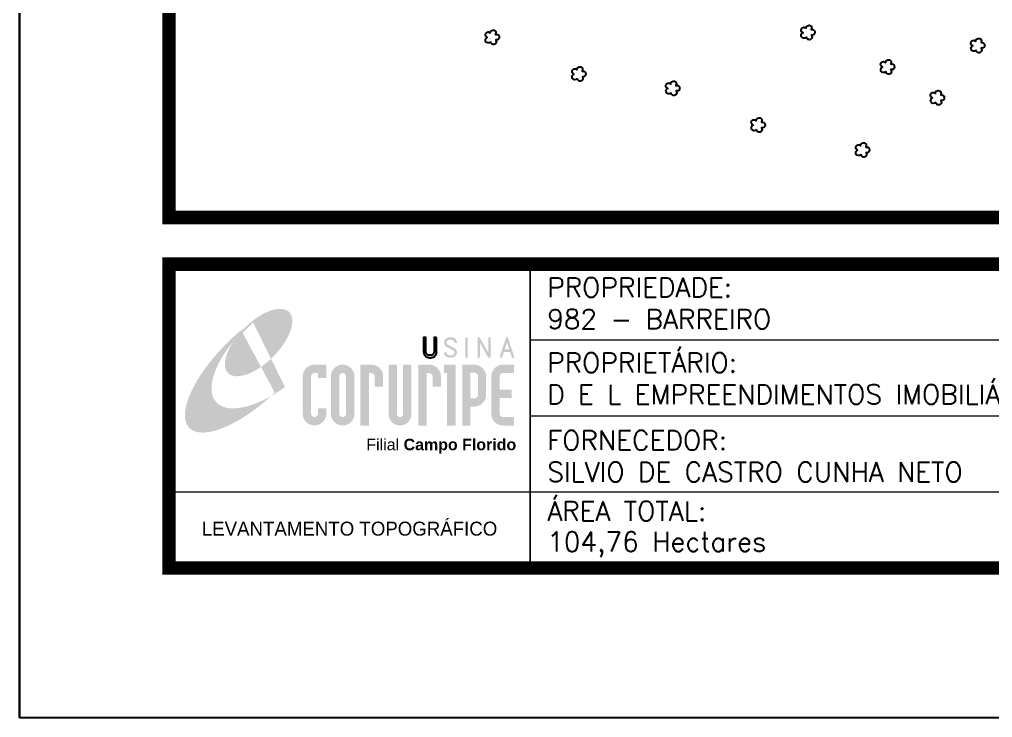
# Model space of a CAD drawing. Extents: x 742777 to 745927, y 7824687 to 7829142.
# Drawn here: x 742777 to 743754, y 7824687 to 7825387 of the extents above; entities that cross this region are included whole.
import ezdxf
from ezdxf.enums import TextEntityAlignment as Align

# ---------------------------------------------------------------- set-up
doc = ezdxf.new("R2010")
doc.units = 0
doc.header["$MEASUREMENT"] = 0
doc.linetypes.add('CONTINUO', pattern=[0])
doc.linetypes.add('LIN0', pattern=[0])
doc.layers.add('_SIMBOLO ARVORE', color=118, linetype='Continuous')
doc.layers.add('MARGEM', color=5, linetype='Continuous')
doc.styles.add('ARIAL', font='arial.ttf')
doc.styles.add('Simplex', font='simplex.shx')

# ---------------------------------------------------------------- blocks, each defined once
blk = doc.blocks.new('A$C78F83FB3')
at = {"layer": 'MARGEM'}
h = blk.add_hatch(color=20, dxfattribs=at)
edge = h.paths.add_edge_path()
edge.add_ellipse((19.49, 23.77), major_axis=(-6.68, -6.67), ratio=0.469426, start_angle=292.7328, end_angle=601.2579)
edge.add_ellipse((22.83, 22.05), major_axis=(12.64, 11.29), ratio=0.457614, start_angle=79.9069, end_angle=107.9139)
edge = h.paths.add_edge_path()
edge.add_ellipse((18.28, 18.7), major_axis=(13.95, 13.59), ratio=0.386848, start_angle=63.9612, end_angle=264.5993)
edge.add_ellipse((22.83, 22.05), major_axis=(12.64, 11.29), ratio=0.457614, start_angle=107.9139, end_angle=245.1182, ccw=False)
edge.add_ellipse((19.49, 23.77), major_axis=(-6.68, -6.67), ratio=0.469426, start_angle=241.2579, end_angle=292.7328, ccw=False)
for color, points in [(20, [(15.46, 26.12), (14.17, 24.81), (14.06, 24.24), (14.39, 23.97), (14.67, 24.54), (19.47, 29.32), (18.48, 28.66), (17.31, 27.78)]), (7, [(58.42, 24.9), (57.9, 24.9), (57.9, 21.73, -0.414214), (57.15, 20.98), (56.84, 20.98, -0.414214), (56.09, 21.73), (56.09, 24.9), (55.57, 24.9), (55.57, 21.73, 0.414214), (56.84, 20.46), (57.15, 20.46, 0.414214), (58.42, 21.73)]), (7, [(61.7, 24.9), (61.23, 24.9, 0.396318), (60.04, 23.78), (60.04, 23.72, 0.151912), (60.39, 22.97), (60.46, 22.92), (62.18, 22), (62.85, 21.83, 0.12407), (62.51, 22.42), (60.75, 23.36, -0.13192), (60.56, 23.77, -0.385578), (61.23, 24.37), (61.7, 24.37, -0.414214), (62.37, 23.7), (62.89, 23.7, 0.414214)]), (7, [(62.37, 23.7), (62.89, 23.7, 0.414214), (61.7, 24.9), (61.23, 24.9, 0.396318), (60.04, 23.78), (60.04, 23.72, 0.151912), (60.39, 22.97), (60.46, 22.92), (62.18, 22), (62.18, 22, -0.131921), (62.37, 21.59, -0.385578), (61.7, 20.98), (61.23, 20.98, -0.414214), (60.56, 21.65), (60.04, 21.65, 0.414214), (61.23, 20.46), (61.7, 20.46, 0.402546), (62.89, 21.61, 0.165292), (62.51, 22.42), (60.75, 23.36, -0.13192), (60.56, 23.77, -0.385578), (61.23, 24.37), (61.7, 24.37, -0.414214)]), (7, [(30.97, 12.46), (29.13, 12.46), (29.13, 8.21, 1), (34.29, 8.21), (34.29, 9.41), (32.45, 9.41), (32.45, 8.21, -1), (30.97, 8.21)])]:
    blk.add_hatch(color=color, dxfattribs=at).paths.add_polyline_path(points)
h = blk.add_hatch(color=7, dxfattribs=at)
h.paths.add_polyline_path([(65.24, 24.9), (64.72, 24.9), (64.72, 20.46), (65.24, 20.46)])
h.paths.add_polyline_path([(67.38, 20.46), (67.9, 20.46), (67.9, 23.74), (69.74, 20.46), (70.23, 20.46), (70.23, 24.9), (69.71, 24.9), (69.71, 21.58), (67.85, 24.9), (67.38, 24.9)])
h.paths.add_polyline_path([(72.17, 20.46), (72.72, 20.46), (73.14, 21.73), (74.49, 21.73), (74.9, 20.46), (75.45, 20.46), (74, 24.9), (73.62, 24.9)])
h.paths.add_polyline_path([(73.81, 23.8), (74.32, 22.25), (73.31, 22.25)], flags=16)
h = blk.add_hatch(color=7, dxfattribs=at)
h.paths.add_polyline_path([(31.71, 18.93, 0.414214), (29.13, 16.35), (29.13, 12.46), (30.97, 12.46), (30.97, 16.35, -0.414214), (31.71, 17.09), (32.45, 17.09), (32.45, 16.02), (34.29, 16.02), (34.29, 18.93)])
h.paths.add_polyline_path([(44.15, 17.09, -0.414214), (44.89, 16.35), (44.89, 14.1), (46.72, 14.1), (46.72, 16.17, 0.433937), (44.15, 18.93), (41.77, 18.93), (41.77, 12.46), (43.61, 12.46), (43.61, 17.09)])
h.paths.add_polyline_path([(43.61, 12.46), (41.77, 12.46), (41.77, 5.62), (43.61, 5.62)])
h.paths.add_polyline_path([(47.92, 12.46), (49.75, 12.46), (49.75, 18.93), (47.92, 18.93)])
h.paths.add_polyline_path([(52.91, 18.93), (51.08, 18.93), (51.08, 12.46), (52.91, 12.46)])
h.paths.add_polyline_path([(51.08, 8.12, -1), (49.75, 8.12), (49.75, 12.46), (47.92, 12.46), (47.92, 8.12, 1), (52.91, 8.12), (52.91, 12.46), (51.08, 12.46)])
h.paths.add_polyline_path([(54.41, 12.46), (56.25, 12.46), (56.25, 17.09), (56.79, 17.09, -0.414214), (57.53, 16.35), (57.53, 14.1), (59.36, 14.1), (59.36, 16.17, 0.433937), (56.79, 18.93), (54.41, 18.93)])
h.paths.add_polyline_path([(56.25, 12.46), (54.41, 12.46), (54.41, 5.62), (56.25, 5.62)])
h.paths.add_polyline_path([(60.73, 12.46), (62.58, 12.46), (62.58, 18.93), (60.02, 18.93), (60.02, 17.08), (60.73, 17.08)])
h.paths.add_polyline_path([(62.58, 12.46), (60.73, 12.46), (60.73, 5.62), (62.58, 5.62)])
h.paths.add_polyline_path([(64.06, 12.46), (65.82, 12.46), (65.82, 17.17), (66.66, 17.17, -0.450417), (67.48, 16.25), (67.48, 12.46), (69.24, 12.46, 0.002307), (69.24, 12.48, 0.005282), (69.23, 12.54, -0.000938), (69.23, 12.53), (69.23, 16.17, 0.433937), (66.66, 18.93), (64.06, 18.93)])
h.paths.add_polyline_path([(64.06, 5.62), (65.82, 5.62), (65.82, 9.77), (66.66, 9.77, 0.426056), (69.24, 12.46), (67.48, 12.46), (67.48, 12.45, -0.450417), (66.66, 11.53), (65.82, 11.53), (65.82, 12.46), (64.06, 12.46)])
h.paths.add_polyline_path([(70.37, 12.46), (74.87, 12.46), (74.87, 13.44), (72.21, 13.44), (72.21, 16.35, -0.414214), (72.95, 17.09), (75.38, 17.09), (75.38, 18.93), (72.95, 18.93, 0.414214), (70.37, 16.35)])
h.paths.add_polyline_path([(72.21, 11.62), (74.87, 11.62), (74.87, 12.46), (70.37, 12.46), (70.37, 8.21, 0.414214), (72.95, 5.62), (75.38, 5.62), (75.38, 7.47), (72.95, 7.47, -0.414214), (72.21, 8.21)])
h = blk.add_hatch(color=7, dxfattribs=at)
h.paths.add_polyline_path([(35.29, 16.35), (35.29, 8.21, 1), (40.46, 8.21, 0.016978), (40.45, 8.38), (40.45, 16.17, 0.433937), (37.88, 18.93), (37.87, 18.93, 0.41391)])
h.paths.add_polyline_path([(38.62, 16.35), (38.62, 8.21, -1), (37.13, 8.21), (37.13, 16.35, -1)], flags=16)
at = {"layer": 'MARGEM', "color": 7}
blk.add_lwpolyline([(58.42, 24.9), (57.9, 24.9), (57.9, 21.73, -0.414214), (57.15, 20.98), (56.84, 20.98, -0.414214), (56.09, 21.73), (56.09, 24.9), (55.57, 24.9), (55.57, 21.73, 0.414214), (56.84, 20.46), (57.15, 20.46, 0.414214), (58.42, 21.73), (58.42, 24.9)], format="xyb", close=True, dxfattribs=at)
at = {"layer": 'MARGEM', "color": 252, "insert": (43.05, 2.72), "char_height": 2.5, "attachment_point": 1, "style": 'ARIAL'}
blk.add_mtext_dynamic_manual_height_columns('Filial {\\fArial|b1|i0|c0|p34;Campo Florido}', width=33.0271, gutter_width=2.46, heights=[2.95], dxfattribs=at)

msp = doc.modelspace()

# ---------------------------------------------------------------- linework, layer by layer
at = {"layer": '_SIMBOLO ARVORE', "linetype": 'CONTINUO'}
for points in [[(743566.94, 7825369.76, 0), (743565.7, 7825368.71, 0), (743564.11, 7825368.53, 0), (743562.98, 7825368.97, 0), (743562.18, 7825369.75, 0), (743561.85, 7825370.65, 0), (743561.76, 7825371.98, 0), (743562.2, 7825372.82, 0), (743562.65, 7825373.45, 0), (743563.56, 7825374.06, 0), (743562.98, 7825374.25, 0), (743562.41, 7825374.72, 0), (743561.74, 7825375.78, 0), (743561.62, 7825377.04, 0), (743562.1, 7825378.36, 0), (743562.61, 7825378.83, 0), (743563.54, 7825379.4, 0), (743564.52, 7825379.53, 0), (743565.3, 7825379.42, 0), (743565.91, 7825379.13, 0), (743566.59, 7825378.53, 0), (743566.79, 7825379.68, 0), (743566.97, 7825380.14, 0), (743567.47, 7825380.78, 0), (743568.22, 7825381.06, 0), (743568.96, 7825381.38, 0), (743569.78, 7825381.46, 0), (743570.57, 7825381.35, 0), (743571.2, 7825381.01, 0), (743571.67, 7825380.5, 0), (743572.08, 7825379.69, 0), (743572.25, 7825378.78, 0), (743571.87, 7825377.17, 0), (743573, 7825377.18, 0), (743573.94, 7825376.96, 0), (743574.82, 7825376.26, 0), (743575.31, 7825375.7, 0), (743575.44, 7825373.48, 0), (743574.9, 7825372.48, 0), (743574.17, 7825371.82, 0), (743573.03, 7825371.51, 0), (743572.03, 7825371.6, 0), (743572.57, 7825369.53, 0), (743572.32, 7825368.64, 0), (743571.72, 7825367.79, 0), (743571.06, 7825367.27, 0), (743570.12, 7825367.04, 0), (743569.19, 7825367.09, 0), (743568.49, 7825367.29, 0), (743567.69, 7825368.08, 0), (743567.15, 7825368.79, 0), (743566.98, 7825369.86, 0)], [(743250.16, 7825365, 0), (743248.92, 7825363.95, 0), (743247.33, 7825363.77, 0), (743246.21, 7825364.21, 0), (743245.4, 7825364.99, 0), (743245.07, 7825365.89, 0), (743244.98, 7825367.22, 0), (743245.42, 7825368.06, 0), (743245.87, 7825368.69, 0), (743246.78, 7825369.3, 0), (743246.2, 7825369.49, 0), (743245.63, 7825369.96, 0), (743244.96, 7825371.02, 0), (743244.84, 7825372.28, 0), (743245.32, 7825373.6, 0), (743245.83, 7825374.07, 0), (743246.76, 7825374.64, 0), (743247.74, 7825374.77, 0), (743248.52, 7825374.66, 0), (743249.14, 7825374.37, 0), (743249.81, 7825373.77, 0), (743250.02, 7825374.92, 0), (743250.19, 7825375.38, 0), (743250.69, 7825376.02, 0), (743251.45, 7825376.3, 0), (743252.18, 7825376.62, 0), (743253.01, 7825376.7, 0), (743253.79, 7825376.59, 0), (743254.42, 7825376.25, 0), (743254.89, 7825375.74, 0), (743255.31, 7825374.93, 0), (743255.47, 7825374.02, 0), (743255.09, 7825372.41, 0), (743256.22, 7825372.42, 0), (743257.16, 7825372.2, 0), (743258.04, 7825371.5, 0), (743258.53, 7825370.94, 0), (743258.66, 7825368.72, 0), (743258.12, 7825367.72, 0), (743257.39, 7825367.06, 0), (743256.25, 7825366.75, 0), (743255.25, 7825366.84, 0), (743255.79, 7825364.76, 0), (743255.54, 7825363.88, 0), (743254.94, 7825363.03, 0), (743254.28, 7825362.51, 0), (743253.34, 7825362.28, 0), (743252.41, 7825362.33, 0), (743251.71, 7825362.53, 0), (743250.91, 7825363.32, 0), (743250.37, 7825364.03, 0), (743250.2, 7825365.1, 0)], [(743737.24, 7825356.66, 0), (743735.99, 7825355.62, 0), (743734.41, 7825355.44, 0), (743733.28, 7825355.87, 0), (743732.48, 7825356.66, 0), (743732.15, 7825357.56, 0), (743732.06, 7825358.89, 0), (743732.49, 7825359.73, 0), (743732.95, 7825360.35, 0), (743733.86, 7825360.97, 0), (743733.28, 7825361.16, 0), (743732.71, 7825361.63, 0), (743732.04, 7825362.69, 0), (743731.91, 7825363.95, 0), (743732.4, 7825365.27, 0), (743732.91, 7825365.74, 0), (743733.84, 7825366.31, 0), (743734.82, 7825366.44, 0), (743735.6, 7825366.33, 0), (743736.21, 7825366.04, 0), (743736.89, 7825365.44, 0), (743737.09, 7825366.59, 0), (743737.27, 7825367.05, 0), (743737.77, 7825367.69, 0), (743738.52, 7825367.97, 0), (743739.26, 7825368.29, 0), (743740.08, 7825368.37, 0), (743740.86, 7825368.26, 0), (743741.5, 7825367.92, 0), (743741.97, 7825367.41, 0), (743742.38, 7825366.6, 0), (743742.54, 7825365.69, 0), (743742.17, 7825364.08, 0), (743743.3, 7825364.09, 0), (743744.24, 7825363.87, 0), (743745.12, 7825363.17, 0), (743745.61, 7825362.61, 0), (743745.74, 7825360.39, 0), (743745.2, 7825359.39, 0), (743744.47, 7825358.73, 0), (743743.33, 7825358.42, 0), (743742.33, 7825358.51, 0), (743742.87, 7825356.43, 0), (743742.62, 7825355.55, 0), (743742.02, 7825354.7, 0), (743741.36, 7825354.18, 0), (743740.42, 7825353.95, 0), (743739.49, 7825354, 0), (743738.79, 7825354.2, 0), (743737.99, 7825354.99, 0), (743737.45, 7825355.7, 0), (743737.28, 7825356.77, 0)], [(743646.73, 7825335.24, 0), (743645.49, 7825334.2, 0), (743643.9, 7825334.01, 0), (743642.77, 7825334.45, 0), (743641.97, 7825335.24, 0), (743641.64, 7825336.14, 0), (743641.55, 7825337.47, 0), (743641.99, 7825338.31, 0), (743642.44, 7825338.93, 0), (743643.35, 7825339.55, 0), (743642.77, 7825339.73, 0), (743642.2, 7825340.21, 0), (743641.53, 7825341.27, 0), (743641.41, 7825342.53, 0), (743641.89, 7825343.84, 0), (743642.4, 7825344.31, 0), (743643.33, 7825344.88, 0), (743644.31, 7825345.01, 0), (743645.09, 7825344.9, 0), (743645.7, 7825344.62, 0), (743646.38, 7825344.01, 0), (743646.58, 7825345.17, 0), (743646.76, 7825345.63, 0), (743647.26, 7825346.27, 0), (743648.01, 7825346.54, 0), (743648.75, 7825346.87, 0), (743649.57, 7825346.94, 0), (743650.36, 7825346.83, 0), (743650.99, 7825346.5, 0), (743651.46, 7825345.99, 0), (743651.87, 7825345.17, 0), (743652.04, 7825344.27, 0), (743651.66, 7825342.65, 0), (743652.79, 7825342.67, 0), (743653.73, 7825342.44, 0), (743654.61, 7825341.75, 0), (743655.1, 7825341.19, 0), (743655.23, 7825338.96, 0), (743654.69, 7825337.97, 0), (743653.96, 7825337.3, 0), (743652.82, 7825337, 0), (743651.82, 7825337.09, 0), (743652.36, 7825335.01, 0), (743652.11, 7825334.12, 0), (743651.51, 7825333.28, 0), (743650.85, 7825332.75, 0), (743649.91, 7825332.52, 0), (743648.98, 7825332.58, 0), (743648.28, 7825332.78, 0), (743647.48, 7825333.56, 0), (743646.94, 7825334.27, 0), (743646.77, 7825335.35, 0)], [(743337.1, 7825328.1, 0), (743335.85, 7825327.05, 0), (743334.27, 7825326.87, 0), (743333.14, 7825327.31, 0), (743332.34, 7825328.1, 0), (743332.01, 7825329, 0), (743331.92, 7825330.33, 0), (743332.35, 7825331.17, 0), (743332.81, 7825331.79, 0), (743333.72, 7825332.41, 0), (743333.14, 7825332.59, 0), (743332.57, 7825333.07, 0), (743331.89, 7825334.13, 0), (743331.77, 7825335.39, 0), (743332.26, 7825336.7, 0), (743332.77, 7825337.17, 0), (743333.7, 7825337.74, 0), (743334.67, 7825337.87, 0), (743335.45, 7825337.76, 0), (743336.07, 7825337.48, 0), (743336.75, 7825336.87, 0), (743336.95, 7825338.03, 0), (743337.12, 7825338.49, 0), (743337.63, 7825339.13, 0), (743338.38, 7825339.4, 0), (743339.12, 7825339.73, 0), (743339.94, 7825339.8, 0), (743340.72, 7825339.69, 0), (743341.36, 7825339.36, 0), (743341.83, 7825338.85, 0), (743342.24, 7825338.03, 0), (743342.4, 7825337.13, 0), (743342.03, 7825335.51, 0), (743343.16, 7825335.53, 0), (743344.1, 7825335.3, 0), (743344.98, 7825334.6, 0), (743345.47, 7825334.05, 0), (743345.6, 7825331.82, 0), (743345.05, 7825330.83, 0), (743344.33, 7825330.16, 0), (743343.19, 7825329.86, 0), (743342.19, 7825329.95, 0), (743342.72, 7825327.87, 0), (743342.48, 7825326.98, 0), (743341.88, 7825326.14, 0), (743341.22, 7825325.61, 0), (743340.28, 7825325.38, 0), (743339.35, 7825325.44, 0), (743338.65, 7825325.64, 0), (743337.85, 7825326.42, 0), (743337.3, 7825327.13, 0), (743337.14, 7825328.21, 0)], [(743431.18, 7825313.82, 0), (743429.93, 7825312.77, 0), (743428.35, 7825312.59, 0), (743427.22, 7825313.03, 0), (743426.42, 7825313.81, 0), (743426.09, 7825314.72, 0), (743426, 7825316.05, 0), (743426.43, 7825316.89, 0), (743426.89, 7825317.51, 0), (743427.8, 7825318.13, 0), (743427.22, 7825318.31, 0), (743426.65, 7825318.78, 0), (743425.97, 7825319.84, 0), (743425.85, 7825321.11, 0), (743426.34, 7825322.42, 0), (743426.85, 7825322.89, 0), (743427.78, 7825323.46, 0), (743428.75, 7825323.59, 0), (743429.54, 7825323.48, 0), (743430.15, 7825323.19, 0), (743430.83, 7825322.59, 0), (743431.03, 7825323.74, 0), (743431.2, 7825324.2, 0), (743431.71, 7825324.84, 0), (743432.46, 7825325.12, 0), (743433.2, 7825325.45, 0), (743434.02, 7825325.52, 0), (743434.8, 7825325.41, 0), (743435.44, 7825325.07, 0), (743435.91, 7825324.57, 0), (743436.32, 7825323.75, 0), (743436.48, 7825322.84, 0), (743436.11, 7825321.23, 0), (743437.24, 7825321.25, 0), (743438.18, 7825321.02, 0), (743439.06, 7825320.32, 0), (743439.55, 7825319.76, 0), (743439.68, 7825317.54, 0), (743439.14, 7825316.54, 0), (743438.41, 7825315.88, 0), (743437.27, 7825315.58, 0), (743436.27, 7825315.66, 0), (743436.8, 7825313.59, 0), (743436.56, 7825312.7, 0), (743435.96, 7825311.86, 0), (743435.3, 7825311.33, 0), (743434.36, 7825311.1, 0), (743433.43, 7825311.16, 0), (743432.73, 7825311.35, 0), (743431.93, 7825312.14, 0), (743431.38, 7825312.85, 0), (743431.22, 7825313.92, 0)], [(743696.75, 7825304.3, 0), (743695.5, 7825303.25, 0), (743693.92, 7825303.07, 0), (743692.79, 7825303.51, 0), (743691.99, 7825304.29, 0), (743691.66, 7825305.19, 0), (743691.57, 7825306.52, 0), (743692, 7825307.36, 0), (743692.46, 7825307.99, 0), (743693.37, 7825308.6, 0), (743692.79, 7825308.79, 0), (743692.22, 7825309.26, 0), (743691.54, 7825310.32, 0), (743691.42, 7825311.58, 0), (743691.91, 7825312.9, 0), (743692.42, 7825313.37, 0), (743693.35, 7825313.94, 0), (743694.33, 7825314.07, 0), (743695.11, 7825313.96, 0), (743695.72, 7825313.67, 0), (743696.4, 7825313.07, 0), (743696.6, 7825314.22, 0), (743696.77, 7825314.68, 0), (743697.28, 7825315.32, 0), (743698.03, 7825315.6, 0), (743698.77, 7825315.92, 0), (743699.59, 7825316, 0), (743700.37, 7825315.89, 0), (743701.01, 7825315.55, 0), (743701.48, 7825315.04, 0), (743701.89, 7825314.23, 0), (743702.05, 7825313.32, 0), (743701.68, 7825311.71, 0), (743702.81, 7825311.73, 0), (743703.75, 7825311.5, 0), (743704.63, 7825310.8, 0), (743705.12, 7825310.24, 0), (743705.25, 7825308.02, 0), (743704.71, 7825307.02, 0), (743703.98, 7825306.36, 0), (743702.84, 7825306.05, 0), (743701.84, 7825306.14, 0), (743702.37, 7825304.07, 0), (743702.13, 7825303.18, 0), (743701.53, 7825302.34, 0), (743700.87, 7825301.81, 0), (743699.93, 7825301.58, 0), (743699, 7825301.63, 0), (743698.3, 7825301.83, 0), (743697.5, 7825302.62, 0), (743696.95, 7825303.33, 0), (743696.79, 7825304.4, 0)], [(743516.92, 7825276.92, 0), (743515.68, 7825275.88, 0), (743514.09, 7825275.69, 0), (743512.97, 7825276.13, 0), (743512.17, 7825276.92, 0), (743511.84, 7825277.82, 0), (743511.75, 7825279.15, 0), (743512.18, 7825279.99, 0), (743512.63, 7825280.61, 0), (743513.54, 7825281.23, 0), (743512.96, 7825281.42, 0), (743512.39, 7825281.89, 0), (743511.72, 7825282.95, 0), (743511.6, 7825284.21, 0), (743512.08, 7825285.52, 0), (743512.59, 7825286, 0), (743513.52, 7825286.56, 0), (743514.5, 7825286.69, 0), (743515.28, 7825286.58, 0), (743515.9, 7825286.3, 0), (743516.57, 7825285.69, 0), (743516.78, 7825286.85, 0), (743516.95, 7825287.31, 0), (743517.45, 7825287.95, 0), (743518.21, 7825288.22, 0), (743518.94, 7825288.55, 0), (743519.77, 7825288.63, 0), (743520.55, 7825288.51, 0), (743521.18, 7825288.18, 0), (743521.65, 7825287.67, 0), (743522.07, 7825286.86, 0), (743522.23, 7825285.95, 0), (743521.85, 7825284.33, 0), (743522.98, 7825284.35, 0), (743523.92, 7825284.13, 0), (743524.8, 7825283.43, 0), (743525.29, 7825282.87, 0), (743525.43, 7825280.64, 0), (743524.88, 7825279.65, 0), (743524.16, 7825278.98, 0), (743523.02, 7825278.68, 0), (743522.02, 7825278.77, 0), (743522.55, 7825276.69, 0), (743522.3, 7825275.81, 0), (743521.7, 7825274.96, 0), (743521.04, 7825274.43, 0), (743520.1, 7825274.2, 0), (743519.17, 7825274.26, 0), (743518.47, 7825274.46, 0), (743517.67, 7825275.24, 0), (743517.13, 7825275.95, 0), (743516.96, 7825277.03, 0)], [(743621.72, 7825251.93, 0), (743620.48, 7825250.88, 0), (743618.89, 7825250.7, 0), (743617.77, 7825251.14, 0), (743616.96, 7825251.92, 0), (743616.63, 7825252.83, 0), (743616.54, 7825254.16, 0), (743616.98, 7825255, 0), (743617.43, 7825255.62, 0), (743618.34, 7825256.24, 0), (743617.76, 7825256.42, 0), (743617.19, 7825256.89, 0), (743616.52, 7825257.95, 0), (743616.4, 7825259.22, 0), (743616.88, 7825260.53, 0), (743617.39, 7825261, 0), (743618.32, 7825261.57, 0), (743619.3, 7825261.7, 0), (743620.08, 7825261.59, 0), (743620.7, 7825261.3, 0), (743621.37, 7825260.7, 0), (743621.58, 7825261.85, 0), (743621.75, 7825262.32, 0), (743622.25, 7825262.95, 0), (743623.01, 7825263.23, 0), (743623.74, 7825263.56, 0), (743624.57, 7825263.63, 0), (743625.35, 7825263.52, 0), (743625.98, 7825263.19, 0), (743626.45, 7825262.68, 0), (743626.87, 7825261.86, 0), (743627.03, 7825260.96, 0), (743626.65, 7825259.34, 0), (743627.78, 7825259.36, 0), (743628.72, 7825259.13, 0), (743629.6, 7825258.43, 0), (743630.09, 7825257.87, 0), (743630.22, 7825255.65, 0), (743629.68, 7825254.65, 0), (743628.95, 7825253.99, 0), (743627.81, 7825253.69, 0), (743626.81, 7825253.77, 0), (743627.35, 7825251.7, 0), (743627.1, 7825250.81, 0), (743626.5, 7825249.97, 0), (743625.84, 7825249.44, 0), (743624.9, 7825249.21, 0), (743623.97, 7825249.27, 0), (743623.27, 7825249.46, 0), (743622.47, 7825250.25, 0), (743621.93, 7825250.96, 0), (743621.76, 7825252.04, 0)]]:
    msp.add_polyline3d(points, dxfattribs=at)
at = {"layer": 'MARGEM', "color": 174, "linetype": 'LIN0'}
msp.add_line((742777.37, 7824687.01), (742777.37, 7829142.01), dxfattribs=at)
at = {"layer": 'MARGEM', "color": 174, "linetype": 'LIN0', "flags": 128}
msp.add_lwpolyline([(745927.37, 7824687.01), (745927.37, 7829142.01), (742777.37, 7829142.01), (742777.37, 7824687.01)], close=True, dxfattribs=at)
at = {"layer": 'MARGEM', "color": 174, "linetype": 'LIN0', "const_width": 13.63, "flags": 128}
for points in [[(745777.37, 7825188.6), (745777.37, 7828992.01), (742927.37, 7828992.01), (742927.37, 7825188.6)], [(742927.37, 7825141.97), (745777.37, 7825141.97), (745777.37, 7824837.01), (742927.37, 7824837.01)]]:
    msp.add_lwpolyline(points, close=True, dxfattribs=at)
at = {"layer": 'MARGEM', "color": 174, "linetype": 'LIN0', "flags": 128}
for points, const_width in [([(743289.75, 7825141.97), (743289.75, 7824837.01)], 1.51), ([(743289.75, 7825141.97), (743289.75, 7824839.78)], 1.5), ([(743289.75, 7825065.73), (744259.54, 7825065.73)], 1.51), ([(743289.75, 7824989.49), (744259.54, 7824989.49)], 1.51), ([(742927.37, 7824913.25), (744259.54, 7824913.25)], 1.51)]:
    msp.add_lwpolyline(points, dxfattribs=dict(at, const_width=const_width))

# ---------------------------------------------------------------- block references
at = {"layer": 'MARGEM', "linetype": 'ByBlock', "xscale": 4.587008144540712, "yscale": 4.587008144540712, "zscale": 4.587008144540712}
msp.add_blockref('A$C78F83FB3', (742927.93, 7824954.19), dxfattribs=at)

# ---------------------------------------------------------------- texts
at = {"layer": 'MARGEM', "color": 7, "linetype": 'Continuous', "lineweight": 9, "style": 'Simplex'}
for s, p in [('PROPRIEDADE:', (743306.86, 7825128.28)), ('PROPRIETÁRIO:', (743306.86, 7825052.73)), ('FORNECEDOR:', (743306.86, 7824974.94)), ('ÁREA TOTAL:', (743306.86, 7824903.91))]:
    msp.add_text(s, height=19.5, dxfattribs=at).set_placement(p, align=Align.TOP_LEFT)
at = {"layer": 'MARGEM', "color": 7, "linetype": 'Continuous', "style": 'Simplex'}
for s, p in [('982 - BARREIRO', (743306.86, 7825096.46)), ('D E L EMPREENDIMENTOS IMOBILIÁRIOS LTDA.', (743306.86, 7825020.92)), ('SILVIO DE CASTRO CUNHA NETO', (743306.86, 7824943.13)), ('104,76 Hectares', (743306.86, 7824873.18))]:
    msp.add_text(s, height=19.5, dxfattribs=at).set_placement(p, align=Align.TOP_LEFT)
at = {"layer": 'MARGEM', "color": 7, "linetype": 'ByBlock'}
msp.add_text('LEVANTAMENTO TOPOGRÁFICO', height=14, dxfattribs=at).set_placement((743108.56, 7824876.51), align=Align.MIDDLE_CENTER)

doc.saveas('drawing.dxf')
